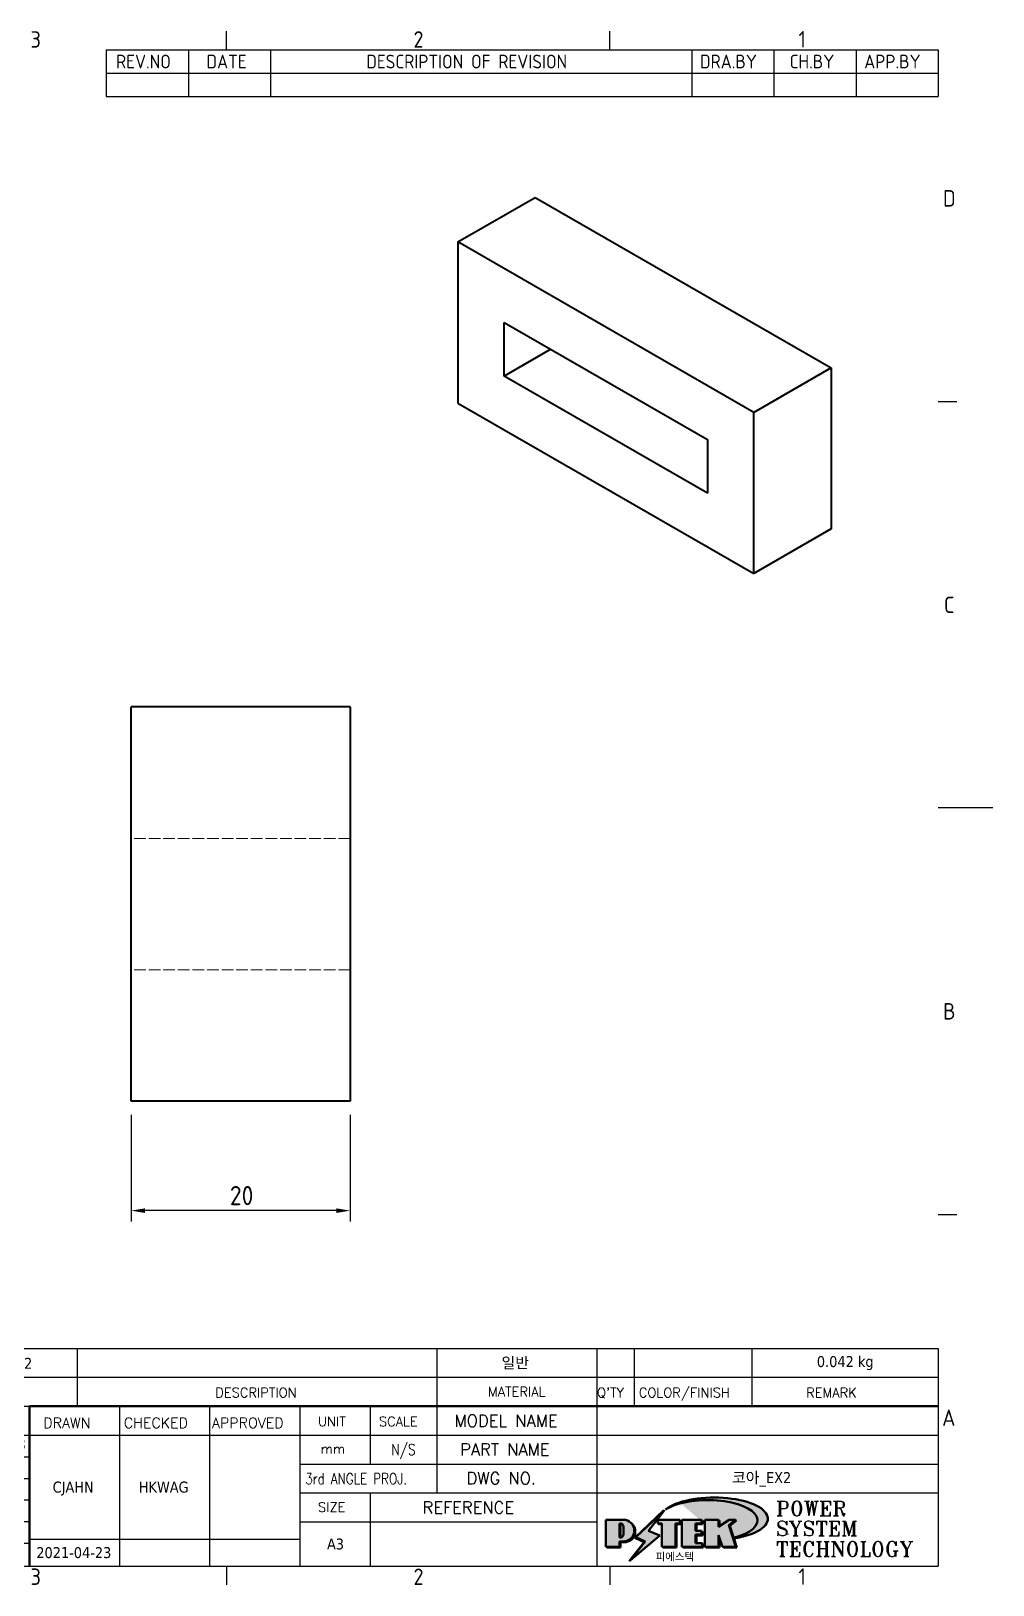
# Model space of a CAD drawing. Header units: millimetres. Extents: x 0 to 210, y 0 to 149.
# Drawn here: x 122.1 to 210, y 3.3 to 145.2 of the extents above; entities that cross this region are included whole.
import ezdxf
from ezdxf.enums import TextEntityAlignment as Align

# ---------------------------------------------------------------- set-up
doc = ezdxf.new("R2010")
doc.units = ezdxf.units.MM
doc.header["$LTSCALE"] = 0.5
doc.linetypes.add('DASHED', pattern=[0.2067, 0.1654, -0.0413])
doc.layers.get('0').update_dxf_attribs({"color": 3, "lineweight": 25})
for name, color, linetype, lineweight in [('가려진 것(ISO)', 2, 'DASHED', 18), ('가시적인 것(ISO)', 3, 'Continuous', 40), ('경계(ISO)', 7, 'Continuous', 25), ('기호(ISO)', 5, 'Continuous', 25), ('제목(ISO)', 5, 'Continuous', 50), ('치수(ISO)', 2, 'Continuous', 25), ('해치(ISO)', 7, 'Continuous', 18)]:
    doc.layers.add(name, color=color, linetype=linetype, lineweight=lineweight)
doc.styles.add('HAN_291', font='')
doc.styles.add('HAN_370', font='', dxfattribs={"width": 2})
doc.styles.add('ISO ProportionalPSTEK', font='isocp.shx')
doc.styles.add('RC_284', font='ROMANC.shx')
doc.styles.add('RC_287', font='ROMANC.shx')
doc.styles.add('RC_292', font='ROMANC.shx')
doc.styles.add('ROMANT_294', font='romant.shx')
doc.styles.add('문자 텍스트_PSTEK_POSCO', font='isocp.shx')
doc.styles.add('치수 텍스트_PSTEK_POSCO', font='isocp.shx')
doc.styles.add('텍스트 스타일198', font='tahoma.ttf')
doc.styles.add('텍스트 스타일333', font='ROMANC.shx', dxfattribs={"width": 0.800000011920929})
doc.styles.get('HAN_291').set_extended_font_data('GulimChe')
doc.styles.get('HAN_370').set_extended_font_data('GulimChe')
doc.dimstyles.new('치수_PSTEK_POSCO', dxfattribs={"dimscale": 0.5, "dimtxt": 3.5, "dimasz": 2.5, "dimexe": 2, "dimexo": 2.5, "dimgap": 1, "dimtad": 1, "dimrnd": 1e-08, "dimdsep": 46, "dimtxsty": '치수 텍스트_PSTEK_POSCO', "dimcen": 0.09, "dimdle": 10, "dimclrd": 7, "dimclre": 7, "dimclrt": 2, "dimadec": 1, "dimazin": 2, "dimtfac": 1, "dimtmove": 0, "dimatfit": 3, "dimfxl": 0, "dimtolj": 1, "dimlwd": -1, "dimlwe": -1, "dimarcsym": 0})

# ---------------------------------------------------------------- blocks, each defined once
blk = doc.blocks.new('경계 Default Border')
at = {"layer": '경계(ISO)'}
for p, q in [((280, 287.0000076293945), (280, 290.4000091552734)), ((350, 287.0000076293945), (350, 290.4000091552734)), ((410, 222.7499961853027), (413.4000015258789, 222.7499961853027)), ((410, 74.25000190734863), (413.4000015258789, 74.25000190734863)), ((280, 10), (280, 6.599999666213989)), ((350, 10), (350, 6.599999666213989))]:
    blk.add_line(p, q, dxfattribs=at)
at = {"layer": '경계(ISO)', "flags": 128}
blk.add_lwpolyline([(420, 148.5000038146973), (410, 148.5000038146973)], dxfattribs=at)
at = {"layer": '경계(ISO)', "color": 2, "char_height": 3.00000011920929, "attachment_point": 7, "style": '문자 텍스트_PSTEK_POSCO'}
for s, insert in [('3', (244.1685395229535, 287.3713945155963)), ('2', (314.127739416884, 287.3713945155963)), ('1', (384.4860661041481, 287.4)), ('D', (410.878270202895, 258.3463944559917)), ('C', (411.0445395201643, 184.0963944559917)), ('B', (410.878270202895, 109.8463944559917)), ('A', (410.7144008173592, 35.61784856929444)), ('3', (244.1685395229535, 6.57139439638704)), ('2', (314.127739416884, 6.57139439638704)), ('1', (384.4860661041481, 6.59999988079071))]:
    blk.add_mtext(s, dxfattribs=dict(at, insert=insert))
blk = doc.blocks.new('제목 블록 PSTEK')
h = blk.add_hatch(color=1)
edge = h.paths.add_edge_path(flags=0)
edge.add_line((314.2242174273352, 19.60711530335299), (314.2242174273352, 17.00126995915134))
edge.add_line((314.2242174273352, 17.00126995915134), (314.3485873187598, 17.00126995915134))
edge.add_arc((314.3485873187598, 17.6527312952023), 0.6514613360509371, 270, 360)
edge.add_line((315.0000486548106, 17.6527312952023), (315.0000486548106, 18.95565396730211))
edge.add_arc((314.3485873187598, 18.95565396730212), 0.6514613360508712, 0, 90)
edge.add_line((314.3485873187598, 19.60711530335299), (314.2242174273352, 19.60711530335299))
edge = h.paths.add_edge_path()
edge.add_arc((314.9847713324306, 18.28938669179658), 1.969189947606664, 269.9999999999959, 450)
edge.add_line((314.9847713324306, 20.25857663940318), (311.7664314776902, 20.25857663940324))
edge.add_line((311.7664314776902, 20.25857663940324), (311.7664314776902, 15.3430047401139))
edge.add_line((311.7664314776902, 15.3430047401139), (314.2242174273352, 15.3430047401139))
edge.add_line((314.2242174273352, 15.3430047401139), (314.2242174273352, 16.32019674418991))
edge.add_line((314.2242174273352, 16.32019674418991), (314.9847713324307, 16.32019674418991))
for color, points in [(252, [(317.2195697678507, 17.0593801673321), (322.0326348870767, 21.62682475217465), (322.2781991042243, 21.94392121864296), (317.0471853425802, 16.97985676345368), (318.7512090904202, 16.1899260703855), (316.0018030350395, 12.71868385740789), (316.3356552234328, 13.00206718743325), (318.9235935156908, 16.2694494742633)]), (5, [(321.6183518841322, 17.4193704504104), (319.5281351041078, 18.24969419629727), (322.4505835294948, 22.02344462252142), (317.2195697678507, 17.0593801673321), (318.9235935156908, 16.2694494742633), (316.1741874603099, 12.79820726128571)]), (1, [(324.4839107253602, 19.60711530335299), (325.2419748254881, 19.60711530335299), (325.2419748254881, 20.25857663940324), (321.2266040451076, 20.25857663940324), (321.2266040451076, 19.60711530335299), (321.9846681452406, 19.60711530335299), (321.9846681452406, 15.3430047401139), (324.4839107253602, 15.3430047401139)]), (252, [(324.6615819988275, 19.45905590879572), (325.4196460989604, 19.45905590879572), (325.4196460989604, 20.11051724484596), (325.2419748254881, 20.11051724484596), (325.2419748254881, 19.60711530335299), (324.4839107253602, 19.60711530335299), (324.4839107253602, 15.3430047401139), (322.1623394187076, 15.3430047401139), (322.1623394187076, 15.19494534555726), (324.6615819988275, 15.19494534555726)]), (1, [(329.2277337269622, 20.25857663940324), (325.65654113025, 20.25857663940324), (325.65654113025, 15.3430047401139), (329.3580259941756, 15.3430047401139), (329.3580259941756, 15.9944660761648), (328.1137701654877, 15.9944660761648), (328.1137701654877, 17.56360607323003), (329.2277337269622, 17.56360607323003), (329.2277337269622, 18.25543873810179), (328.1137701654877, 18.25543873810179), (328.1137701654877, 19.60711530335299), (329.2277337269622, 19.60711530335299)]), (252, [(328.2914414389548, 19.45905590879572), (329.4054050004294, 19.45905590879572), (329.4054050004294, 20.11051724484596), (329.2277337269622, 20.11051724484596), (329.2277337269622, 19.60711530335299), (328.1137701654877, 19.60711530335299), (328.1137701654877, 18.25543873810179), (328.2914414389548, 18.25543873810179)]), (1, [(332.3312149849806, 20.25857663940324), (329.8592894925411, 20.25857663940324), (329.8592894925411, 15.3430047401139), (332.3312149849806, 15.3430047401139), (332.3312149849806, 17.4318630164523), (333.0701931098801, 15.3430047401139), (335.4855464857051, 15.3430047401139), (334.2514536401189, 19.30614745124769), (335.4379594596742, 20.25857663940324), (334.3071782107978, 20.25857663940324), (332.3312149849806, 18.99741471888304)]), (252, [(332.5088862584528, 20.1105172448466), (332.3312149849806, 20.1105172448466), (332.3312149849806, 18.99741471888368), (332.5088862584528, 19.11081371413894)]), (252, [(335.6156307331414, 20.11051724484596), (335.2535118015555, 20.11051724484596), (334.2514536401189, 19.30614745124769), (335.4855464857051, 15.3430047401139), (333.1954852176545, 15.3430047401139), (333.2478643833523, 15.19494534555726), (335.6632177591723, 15.19494534555726), (334.4291249135862, 19.15808805669106)]), (252, [(321.9846681452406, 19.60711530335299), (321.4042753185749, 19.60711530335299), (321.4042753185749, 19.45905590879572), (321.9846681452406, 19.45905590879572)]), (252, [(328.2914414389548, 17.41554667867274), (329.4054050004294, 17.41554667867274), (329.4054050004294, 18.10737934354514), (329.2277337269622, 18.10737934354514), (329.2277337269622, 17.56360607323003), (328.1137701654877, 17.56360607323003), (328.1137701654877, 15.9944660761648), (328.2914414389548, 15.9944660761648)]), (252, [(332.5088862584528, 16.92964231796647), (332.3312149849806, 17.43186301645164), (332.3312149849806, 15.3430047401139), (330.0369607660135, 15.3430047401139), (330.0369607660135, 15.19494534555726), (332.5088862584528, 15.19494534555726)]), (252, [(329.5356972676428, 15.8464066816075), (329.3580259941756, 15.8464066816075), (329.3580259941756, 15.3430047401139), (325.8342124037171, 15.3430047401139), (325.8342124037171, 15.19494534555726), (329.5356972676428, 15.19494534555726)])]:
    blk.add_hatch(color=color).paths.add_polyline_path(points)
h = blk.add_hatch(color=252)
edge = h.paths.add_edge_path()
edge.add_arc((314.9847713324309, 18.28938669179657), 1.969189947606666, 270, 406.8278729790604)
edge.add_arc((315.1624426058984, 18.1413272972396), 1.969189947606962, -90, 53.560984836317004, ccw=False)
edge.add_line((315.1624426058984, 16.17213734963263), (314.4018887008024, 16.17213734963263))
edge.add_line((314.4018887008024, 16.17213734963263), (314.4018887008024, 15.19494534555726))
edge.add_line((314.4018887008024, 15.19494534555726), (311.9441027511573, 15.19494534555726))
edge.add_line((311.9441027511573, 15.19494534555726), (311.9441027511573, 15.3430047401139))
edge.add_line((311.9441027511573, 15.3430047401139), (314.2242174273352, 15.3430047401139))
edge.add_line((314.2242174273352, 15.3430047401139), (314.2242174273352, 16.32019674418991))
edge.add_line((314.2242174273352, 16.32019674418991), (314.9847713324309, 16.32019674418991))
h = blk.add_hatch(color=252)
edge = h.paths.add_edge_path()
edge.add_line((314.4018887008024, 19.45905590879572), (314.5262585922315, 19.45905590879572))
edge.add_arc((314.5262585922314, 18.80759457274939), 0.6514613360463194, 60.4189348879147, 90.00000000000318, ccw=False)
edge.add_arc((314.3485873187602, 18.95565396730057), 0.6514613360524251, 39.96992292766206, 90.00000000009999)
edge.add_line((314.3485873187591, 19.60711530335307), (314.2242174273352, 19.60711530335298))
edge.add_line((314.2242174273352, 19.60711530335299), (314.2242174273352, 17.00126995915134))
edge.add_line((314.2242174273352, 17.00126995915134), (314.3485873187591, 17.00126995915134))
edge.add_arc((314.3485873187568, 17.652731295233), 0.6514613360816299, 270.0000000002, 274.6930825552478)
edge.add_line((314.4018887008024, 17.0034541317032), (314.4018887008024, 19.45905590879572))
at = {"layer": '해치(ISO)'}
h = blk.add_hatch(color=140, dxfattribs=at)
edge = h.paths.add_edge_path()
edge.add_ellipse((330.3660919371412, 20.15576403068321), major_axis=(9.100907360794343, 0), ratio=0.4069904968023172, start_angle=301.3098473703837, end_angle=507.7436900681698)
edge.add_ellipse((331.5340919371412, 20.4634168429492), major_axis=(-9.82350664112931, 0), ratio=0.3942600559756514, start_angle=111.51207141178469, end_angle=334.47025347086895, ccw=False)
edge.add_line((335.1363447531188, 16.8601935978785), (335.0955236905705, 16.99119398620872))
at = {"color": 180}
for p, q in [((182.475792979055, 11.79100474011392), (182.4757929790549, 51.56524660363496)), ((182.4757929790549, 51.56524660363496), (372.4757929537551, 51.56524660363496)), ((189.2651435055721, 51.56524660363496), (189.2651435055722, 41.00524660363494)), ((215.2152739891528, 41.00524660363494), (215.2152739891528, 51.56524660363496)), ((280.8758854511282, 51.56524660363496), (280.8758854511282, 41.00524660363494)), ((310.0881549537552, 51.56524660363496), (310.0881549537553, 41.00524660363494)), ((316.9044520275131, 51.56524660363496), (316.9044520275127, 41.00524660363494)), ((338.4566026226726, 51.56524660363496), (338.4566026226727, 41.00524660363494)), ((372.4757929537551, 51.56524660363496), (372.4757929537551, 11.79100474011389)), ((182.475792979055, 46.2852466036349), (372.4757929537551, 46.28524660363492)), ((182.475792979055, 41.00524660363493), (206.451475290024, 41.00524660363493)), ((222.9401812389276, 11.79100474011392), (222.9401812389276, 41.00524660363494)), ((239.4288871878316, 11.79100474011392), (239.4288871878316, 41.00524660363494)), ((255.9175931367356, 11.79100474011392), (255.9175931367356, 41.00524660363494)), ((268.6918866058747, 41.00524660363494), (268.6918866058747, 30.44524660363498)), ((280.8758854511282, 41.00524660363494), (280.8758854511282, 25.16524660363502)), ((310.088154953755, 41.00524660363494), (310.088154953755, 11.79100474011392)), ((182.475792979055, 35.72524660363497), (206.451475290024, 35.72524660363497)), ((198.8621818849491, 12.02524660363491), (198.8621818849491, 35.72524660363497)), ((206.451475290024, 35.72524660363497), (372.4757929537551, 35.72524660363497)), ((182.475792979055, 31.77524660363492), (206.451475290024, 31.77524660363492)), ((255.917593136736, 30.44524660363498), (372.4757929537552, 30.44524660363501)), ((182.475792979055, 27.82524660363487), (206.451475290024, 27.82524660363487)), ((182.475792979055, 23.87524660363505), (206.451475290024, 23.87524660363505)), ((255.9175931367359, 25.16524660363502), (372.4757929537552, 25.165246603635)), ((268.6918866058744, 25.16524660363502), (268.6918866058744, 11.79100474011392)), ((182.475792979055, 19.92524660363478), (206.451475290024, 19.92524660363478)), ((255.9175931367359, 19.88524660363481), (310.0881549537553, 19.88524660363481)), ((182.475792979055, 15.97524660363496), (206.451475290024, 15.97524660363496)), ((206.451475290024, 16.74100474011396), (255.9175931367359, 16.74100474011396)), ((182.475792979055, 11.79100474011392), (372.4757929537551, 11.79100474011389))]:
    blk.add_line(p, q, dxfattribs=at)
at = {"color": 7, "lineweight": 50}
for p, q in [((206.4514752900237, 11.79100474011392), (206.4514752900237, 41.00524660363494)), ((206.451475290024, 41.00524660363494), (372.4757929537551, 41.00524660363496))]:
    blk.add_line(p, q, dxfattribs=at)
at = {"color": 7}
for p, q in [((311.7664314776902, 20.25900474011391), (311.7664314776902, 15.34300474011391)), ((314.9847713324309, 20.25857663940324), (311.7664314776902, 20.25857663940324)), ((314.9847713324309, 20.25857663940324), (311.7664314776902, 20.25857663940324)), ((311.7664314776902, 20.25857663940324), (311.7664314776902, 15.3430047401139)), ((322.2781991042243, 21.94392121864296), (317.0471853425802, 16.97985676345368)), ((322.4505835294948, 22.02344462252142), (317.2195697678507, 17.0593801673321)), ((317.2195697678507, 17.0593801673321), (322.0326348870767, 21.62682475217465)), ((319.5281351041078, 18.24969419629727), (322.4505835294948, 22.02344462252142)), ((325.2419748254881, 20.25857663940324), (321.2266040451076, 20.25857663940324)), ((321.2266040451076, 20.25857663940324), (321.2266040451076, 19.60711530335299)), ((325.2419748254881, 20.25857663940324), (321.2266040451076, 20.25857663940324)), ((321.2266040451076, 20.25857663940324), (321.2266040451076, 19.60711530335299)), ((322.0326348870767, 21.62682475217465), (322.2781991042243, 21.94392121864296)), ((325.2419748254881, 19.60711530335299), (325.2419748254881, 20.25857663940324)), ((325.2419748254881, 19.60711530335299), (325.2419748254881, 20.25857663940324)), ((325.4196460989604, 20.11051724484596), (325.2419748254881, 20.11051724484596)), ((325.2419748254881, 20.11051724484596), (325.2419748254881, 19.60711530335299)), ((325.4196460989604, 19.45905590879572), (325.4196460989604, 20.11051724484596)), ((329.2277337269622, 20.25857663940324), (325.65654113025, 20.25857663940324)), ((325.65654113025, 20.25857663940324), (325.65654113025, 15.3430047401139)), ((325.65654113025, 20.25857663940324), (325.65654113025, 15.3430047401139)), ((329.2277337269622, 20.25857663940324), (325.65654113025, 20.25857663940324)), ((329.2277337269622, 19.60711530335299), (329.2277337269622, 20.25857663940324)), ((329.2277337269622, 19.60711530335299), (329.2277337269622, 20.25857663940324)), ((329.4054050004294, 20.11051724484596), (329.2277337269622, 20.11051724484596)), ((329.2277337269622, 20.11051724484596), (329.2277337269622, 19.60711530335299)), ((329.4054050004294, 19.45905590879572), (329.4054050004294, 20.11051724484596)), ((332.3312149849806, 20.25857663940324), (329.8592894925411, 20.25857663940324)), ((329.8592894925411, 20.25857663940324), (329.8592894925411, 15.3430047401139)), ((329.8592894925411, 20.25857663940324), (329.8592894925411, 15.3430047401139)), ((332.3312149849806, 20.25857663940324), (329.8592894925411, 20.25857663940324)), ((334.3071782107978, 20.25857663940324), (332.3312149849806, 18.99741471888304)), ((332.3312149849806, 18.99741471888304), (332.3312149849806, 20.25857663940324)), ((334.3071782107978, 20.25857663940324), (332.3312149849806, 18.99741471888304)), ((332.3312149849806, 18.99741471888304), (332.3312149849806, 20.25857663940324)), ((332.5088862584528, 20.1105172448466), (332.3312149849806, 20.1105172448466)), ((332.3312149849806, 20.1105172448466), (332.3312149849806, 18.99741471888368)), ((332.5088862584528, 19.11081371413894), (332.5088862584528, 20.1105172448466)), ((334.2514536401189, 19.30614745124769), (335.4379594596742, 20.25857663940324)), ((334.2514536401189, 19.30614745124769), (335.4379594596742, 20.25857663940324)), ((335.2535118015555, 20.11051724484596), (334.2514536401189, 19.30614745124769)), ((335.4379594596742, 20.25857663940324), (334.3071782107978, 20.25857663940324)), ((335.4379594596742, 20.25857663940324), (334.3071782107978, 20.25857663940324)), ((334.4291249135862, 19.15808805669104), (335.6156307331414, 20.11051724484596)), ((335.6156307331414, 20.11051724484596), (335.2535118015555, 20.11051724484596)), ((314.2242174273352, 17.00126995915134), (314.2242174273352, 19.60711530335299)), ((314.2242174273352, 19.60711530335299), (314.3485873187591, 19.60711530335299)), ((314.3485873187591, 19.60711530335299), (314.2242174273352, 19.60711530335299)), ((314.2242174273352, 19.60711530335299), (314.2242174273352, 17.00126995915134)), ((314.2242174273352, 17.00126995915134), (314.2242174273352, 19.60711530335299)), ((314.2242174273352, 19.60711530335299), (314.3485873187591, 19.60711530335299)), ((314.4018887008024, 19.45905590879572), (314.5262585922314, 19.45905590879572)), ((314.4018887008024, 17.0034541317032), (314.4018887008024, 19.45905590879572)), ((315.0000486548106, 18.95565396730275), (315.0000486548106, 17.65273129520161)), ((315.0000486548106, 18.95565396730275), (315.0000486548106, 17.65273129520161)), ((316.1741874603099, 12.79820726128571), (321.6183518841322, 17.4193704504104)), ((318.9235935156908, 16.2694494742633), (317.2195697678507, 17.0593801673321)), ((317.2195697678507, 17.0593801673321), (318.9235935156908, 16.2694494742633)), ((321.6183518841322, 17.4193704504104), (319.5281351041078, 18.24969419629727)), ((321.2266040451076, 19.60711530335299), (321.9846681452406, 19.60711530335299)), ((321.2266040451076, 19.60711530335299), (321.9846681452406, 19.60711530335299)), ((321.4042753185749, 19.60711530335299), (321.4042753185749, 19.45905590879572)), ((321.9846681452406, 19.60711530335299), (321.4042753185749, 19.60711530335299)), ((321.4042753185749, 19.45905590879572), (321.9846681452406, 19.45905590879572)), ((321.9846681452406, 19.60711530335299), (321.9846681452406, 15.3430047401139)), ((321.9846681452406, 19.45905590879572), (321.9846681452406, 19.60711530335299)), ((321.9846681452406, 19.60711530335299), (321.9846681452406, 15.3430047401139)), ((324.4839107253602, 19.60711530335299), (325.2419748254881, 19.60711530335299)), ((324.4839107253602, 15.3430047401139), (324.4839107253602, 19.60711530335299)), ((325.2419748254881, 19.60711530335299), (324.4839107253602, 19.60711530335299)), ((324.4839107253602, 19.60711530335299), (324.4839107253602, 15.3430047401139)), ((324.4839107253602, 19.60711530335299), (325.2419748254881, 19.60711530335299)), ((324.4839107253602, 15.3430047401139), (324.4839107253602, 19.60711530335299)), ((324.6615819988275, 19.45905590879572), (325.4196460989604, 19.45905590879572)), ((324.6615819988275, 15.19494534555726), (324.6615819988275, 19.45905590879572)), ((328.1137701654877, 18.25543873810179), (328.1137701654877, 19.60711530335299)), ((328.1137701654877, 19.60711530335299), (329.2277337269622, 19.60711530335299)), ((329.2277337269622, 19.60711530335299), (328.1137701654877, 19.60711530335299)), ((328.1137701654877, 19.60711530335299), (328.1137701654877, 18.25543873810179)), ((328.1137701654877, 18.25543873810179), (328.1137701654877, 19.60711530335299)), ((328.1137701654877, 19.60711530335299), (329.2277337269622, 19.60711530335299)), ((329.2277337269622, 18.25543873810179), (328.1137701654877, 18.25543873810179)), ((328.1137701654877, 18.25543873810179), (328.2914414389548, 18.25543873810179)), ((329.2277337269622, 18.25543873810179), (328.1137701654877, 18.25543873810179)), ((328.1137701654877, 17.56360607323003), (329.2277337269622, 17.56360607323003)), ((328.1137701654877, 15.9944660761648), (328.1137701654877, 17.56360607323003)), ((329.2277337269622, 17.56360607323003), (328.1137701654877, 17.56360607323003)), ((328.1137701654877, 17.56360607323003), (328.1137701654877, 15.9944660761648)), ((328.1137701654877, 17.56360607323003), (329.2277337269622, 17.56360607323003)), ((328.1137701654877, 15.9944660761648), (328.1137701654877, 17.56360607323003)), ((328.2914414389548, 18.25543873810179), (328.2914414389548, 19.45905590879572)), ((328.2914414389548, 19.45905590879572), (329.4054050004294, 19.45905590879572)), ((328.2914414389548, 15.9944660761648), (328.2914414389548, 17.41554667867274)), ((328.2914414389548, 17.41554667867274), (329.4054050004294, 17.41554667867274)), ((329.2277337269622, 17.56360607323003), (329.2277337269622, 18.25543873810179)), ((329.2277337269622, 17.56360607323003), (329.2277337269622, 18.25543873810179)), ((329.4054050004294, 18.10737934354514), (329.2277337269622, 18.10737934354514)), ((329.2277337269622, 18.10737934354514), (329.2277337269622, 17.56360607323003)), ((329.4054050004294, 17.41554667867274), (329.4054050004294, 18.10737934354514)), ((332.3312149849806, 18.99741471888368), (332.5088862584528, 19.11081371413894)), ((332.3312149849806, 17.4318630164523), (333.0701931098801, 15.3430047401139)), ((332.3312149849806, 15.3430047401139), (332.3312149849806, 17.4318630164523)), ((332.5088862584528, 16.92964231796647), (332.3312149849806, 17.43186301645164)), ((332.3312149849806, 17.43186301645164), (332.3312149849806, 15.3430047401139)), ((332.3312149849806, 17.4318630164523), (333.0701931098801, 15.3430047401139)), ((332.3312149849806, 15.3430047401139), (332.3312149849806, 17.4318630164523)), ((335.4855464857051, 15.3430047401139), (334.2514536401189, 19.30614745124769)), ((334.2514536401189, 19.30614745124769), (335.4855464857051, 15.3430047401139)), ((335.4855464857051, 15.3430047401139), (334.2514536401189, 19.30614745124769)), ((335.6632177591723, 15.19494534555726), (334.4291249135862, 19.15808805669104)), ((345.0447381189468, 17.50375595811051), (344.9867755289346, 17.689895936919)), ((311.7664314776902, 15.3430047401139), (314.2242174273352, 15.3430047401139)), ((311.7664314776902, 15.3430047401139), (314.2242174273352, 15.3430047401139)), ((314.2242174273352, 15.3430047401139), (311.9441027511573, 15.3430047401139)), ((311.9441027511573, 15.3430047401139), (311.9441027511573, 15.19494534555726)), ((311.9441027511573, 15.19494534555726), (314.4018887008024, 15.19494534555726)), ((314.3485873187591, 17.00126995915134), (314.2242174273352, 17.00126995915134)), ((314.2242174273352, 17.00126995915134), (314.3485873187591, 17.00126995915134)), ((314.3485873187591, 17.00126995915134), (314.2242174273352, 17.00126995915134)), ((314.2242174273352, 16.32019674418991), (314.9847713324309, 16.32019674418991)), ((314.2242174273352, 15.3430047401139), (314.2242174273352, 16.32019674418991)), ((314.9847713324309, 16.32019674418991), (314.2242174273352, 16.32019674418991)), ((314.2242174273352, 16.32019674418991), (314.2242174273352, 15.3430047401139)), ((314.2242174273352, 16.32019674418991), (314.9847713324309, 16.32019674418991)), ((314.2242174273352, 15.3430047401139), (314.2242174273352, 16.32019674418991)), ((314.4018887008024, 16.17213734963263), (315.162442605898, 16.17213734963263)), ((314.4018887008024, 15.19494534555726), (314.4018887008024, 16.17213734963263)), ((318.7512090904202, 16.1899260703855), (316.0018030350395, 12.71868385740789)), ((318.9235935156908, 16.2694494742633), (316.1741874603099, 12.79820726128571)), ((316.3356552234328, 13.00206718743325), (318.9235935156908, 16.2694494742633)), ((317.0471853425802, 16.97985676345368), (318.7512090904202, 16.1899260703855)), ((321.9846681452406, 15.3430047401139), (324.4839107253602, 15.3430047401139)), ((321.9846681452406, 15.3430047401139), (324.4839107253602, 15.3430047401139)), ((324.4839107253602, 15.3430047401139), (322.1623394187076, 15.3430047401139)), ((322.1623394187076, 15.3430047401139), (322.1623394187076, 15.19494534555726)), ((322.1623394187076, 15.19494534555726), (324.6615819988275, 15.19494534555726)), ((325.65654113025, 15.3430047401139), (329.3580259941756, 15.3430047401139)), ((325.65654113025, 15.3430047401139), (329.3580259941756, 15.3430047401139)), ((329.3580259941756, 15.3430047401139), (325.8342124037171, 15.3430047401139)), ((325.8342124037171, 15.3430047401139), (325.8342124037171, 15.19494534555726)), ((325.8342124037171, 15.19494534555726), (329.5356972676428, 15.19494534555726)), ((329.3580259941756, 15.9944660761648), (328.1137701654877, 15.9944660761648)), ((328.1137701654877, 15.9944660761648), (328.2914414389548, 15.9944660761648)), ((329.3580259941756, 15.9944660761648), (328.1137701654877, 15.9944660761648)), ((329.3580259941756, 15.3430047401139), (329.3580259941756, 15.9944660761648)), ((329.3580259941756, 15.3430047401139), (329.3580259941756, 15.9944660761648)), ((329.5356972676428, 15.8464066816075), (329.3580259941756, 15.8464066816075)), ((329.3580259941756, 15.8464066816075), (329.3580259941756, 15.3430047401139)), ((329.5356972676428, 15.19494534555726), (329.5356972676428, 15.8464066816075)), ((329.8592894925411, 15.3430047401139), (332.3312149849806, 15.3430047401139)), ((329.8592894925411, 15.3430047401139), (332.3312149849806, 15.3430047401139)), ((332.3312149849806, 15.3430047401139), (330.0369607660135, 15.3430047401139)), ((330.0369607660135, 15.3430047401139), (330.0369607660135, 15.19494534555726)), ((330.0369607660135, 15.19494534555726), (332.5088862584528, 15.19494534555726)), ((332.5088862584528, 15.19494534555726), (332.5088862584528, 16.92964231796647)), ((333.0701931098801, 15.3430047401139), (335.4855464857051, 15.3430047401139)), ((333.0701931098801, 15.3430047401139), (335.4855464857051, 15.3430047401139)), ((335.4855464857051, 15.3430047401139), (333.1954852176545, 15.3430047401139)), ((333.1954852176545, 15.3430047401139), (333.2478643833523, 15.19494534555726)), ((333.2478643833523, 15.19494534555726), (335.6632177591723, 15.19494534555726)), ((316.0018030350395, 12.71868385740789), (316.3356552234328, 13.00206718743325))]:
    blk.add_line(p, q, dxfattribs=at)
at = {"color": 1}
for p, q in [((314.9847713324309, 20.25857663940324), (311.7664314776902, 20.25857663940324)), ((311.7664314776902, 20.25857663940324), (311.7664314776902, 15.3430047401139)), ((325.2419748254881, 20.25857663940324), (321.2266040451076, 20.25857663940324)), ((321.2266040451076, 20.25857663940324), (321.2266040451076, 19.60711530335299)), ((325.2419748254881, 19.60711530335299), (325.2419748254881, 20.25857663940324)), ((329.2277337269622, 20.25857663940324), (325.65654113025, 20.25857663940324)), ((325.65654113025, 20.25857663940324), (325.65654113025, 15.3430047401139)), ((329.2277337269622, 19.60711530335299), (329.2277337269622, 20.25857663940324)), ((332.3312149849806, 20.25857663940324), (329.8592894925411, 20.25857663940324)), ((329.8592894925411, 20.25857663940324), (329.8592894925411, 15.3430047401139)), ((334.3071782107978, 20.25857663940324), (332.3312149849806, 18.99741471888304)), ((332.3312149849806, 18.99741471888304), (332.3312149849806, 20.25857663940324)), ((334.2514536401189, 19.30614745124769), (335.4379594596742, 20.25857663940324)), ((335.4379594596742, 20.25857663940324), (334.3071782107978, 20.25857663940324)), ((314.2242174273352, 17.00126995915134), (314.2242174273352, 19.60711530335299)), ((314.2242174273352, 19.60711530335299), (314.3485873187591, 19.60711530335299)), ((315.0000486548106, 18.95565396730275), (315.0000486548106, 17.65273129520161)), ((321.2266040451076, 19.60711530335299), (321.9846681452406, 19.60711530335299)), ((321.9846681452406, 19.60711530335299), (321.9846681452406, 15.3430047401139)), ((324.4839107253602, 19.60711530335299), (325.2419748254881, 19.60711530335299)), ((324.4839107253602, 15.3430047401139), (324.4839107253602, 19.60711530335299)), ((328.1137701654877, 18.25543873810179), (328.1137701654877, 19.60711530335299)), ((328.1137701654877, 19.60711530335299), (329.2277337269622, 19.60711530335299)), ((329.2277337269622, 18.25543873810179), (328.1137701654877, 18.25543873810179)), ((328.1137701654877, 17.56360607323003), (329.2277337269622, 17.56360607323003)), ((328.1137701654877, 15.9944660761648), (328.1137701654877, 17.56360607323003)), ((329.2277337269622, 17.56360607323003), (329.2277337269622, 18.25543873810179)), ((332.3312149849806, 17.4318630164523), (333.0701931098801, 15.3430047401139)), ((332.3312149849806, 15.3430047401139), (332.3312149849806, 17.4318630164523)), ((335.4855464857051, 15.3430047401139), (334.2514536401189, 19.30614745124769)), ((311.7664314776902, 15.3430047401139), (314.2242174273352, 15.3430047401139)), ((314.3485873187591, 17.00126995915134), (314.2242174273352, 17.00126995915134)), ((314.2242174273352, 16.32019674418991), (314.9847713324309, 16.32019674418991)), ((314.2242174273352, 15.3430047401139), (314.2242174273352, 16.32019674418991)), ((321.9846681452406, 15.3430047401139), (324.4839107253602, 15.3430047401139)), ((325.65654113025, 15.3430047401139), (329.3580259941756, 15.3430047401139)), ((329.3580259941756, 15.9944660761648), (328.1137701654877, 15.9944660761648)), ((329.3580259941756, 15.3430047401139), (329.3580259941756, 15.9944660761648)), ((329.8592894925411, 15.3430047401139), (332.3312149849806, 15.3430047401139)), ((333.0701931098801, 15.3430047401139), (335.4855464857051, 15.3430047401139))]:
    blk.add_line(p, q, dxfattribs=at)
at = {"color": 5}
for p, q in [((322.4505835294948, 22.02344462252142), (317.2195697678507, 17.0593801673321)), ((319.5281351041078, 18.24969419629727), (322.4505835294948, 22.02344462252142)), ((316.1741874603099, 12.79820726128571), (321.6183518841322, 17.4193704504104)), ((317.2195697678507, 17.0593801673321), (318.9235935156908, 16.2694494742633)), ((321.6183518841322, 17.4193704504104), (319.5281351041078, 18.24969419629727)), ((318.9235935156908, 16.2694494742633), (316.1741874603099, 12.79820726128571))]:
    blk.add_line(p, q, dxfattribs=at)
at = {"color": 7}
for centre, radius, start, end in [((314.9847713324309, 18.28938669179658), 1.969189947606665, 270, 90), ((314.9847713324309, 18.28938669179658), 1.969189947606665, 270, 90), ((314.3485873187598, 18.95565396730211), 0.6514613360508712, 0, 90), ((314.3485873187602, 18.95565396730057), 0.6514613360524251, 39.96992292766117, 90), ((314.3485873187598, 18.95565396730212), 0.6514613360508712, 0, 90), ((314.3485873187597, 17.65273129520228), 0.6514613360509381, 270, 0), ((314.3485873187598, 17.6527312952023), 0.6514613360509381, 270, 0), ((314.5262585922314, 18.80759457274939), 0.6514613360463193, 60.41893488791137, 90), ((314.9847713324307, 18.2893866917965), 1.969189947606594, 270, 46.82787297909833), ((315.1624426058984, 18.1413272972396), 1.969189947606961, 270, 53.56098483636067), ((314.3485873187568, 17.652731295233), 0.6514613360816299, 270, 274.6930825552478)]:
    blk.add_arc(centre, radius, start, end, dxfattribs=at)
at = {"color": 1}
for centre, radius, start, end in [((314.9847713324309, 18.28938669179657), 1.969189947606665, 270, 90), ((314.3485873187598, 18.95565396730211), 0.6514613360508712, 0, 90), ((314.3485873187598, 17.6527312952023), 0.6514613360509381, 270, 0)]:
    blk.add_arc(centre, radius, start, end, dxfattribs=at)
at = {"layer": '제목(ISO)', "lineweight": 18}
blk.add_line((182.475792979055, 35.72500474011393), (182.475792979055, 11.79100474011392), dxfattribs=at)
at = {"layer": '제목(ISO)'}
for p, q in [((314.9847713324306, 20.25857663940324), (311.7664314776902, 20.25857663940324)), ((311.7664314776902, 20.25857663940324), (311.7664314776902, 15.3430047401139)), ((322.2781991042243, 21.94392121864296), (317.0471853425802, 16.97985676345368)), ((322.4505835294948, 22.02344462252142), (317.2195697678507, 17.0593801673321)), ((317.2195697678507, 17.0593801673321), (322.0326348870767, 21.62682475217465)), ((319.5281351041078, 18.24969419629727), (322.4505835294948, 22.02344462252142)), ((325.2419748254881, 20.25857663940324), (321.2266040451076, 20.25857663940324)), ((321.2266040451076, 20.25857663940324), (321.2266040451076, 19.60711530335299)), ((322.0326348870767, 21.62682475217465), (322.2781991042243, 21.94392121864296)), ((325.2419748254881, 19.60711530335299), (325.2419748254881, 20.25857663940324)), ((325.4196460989604, 20.11051724484596), (325.2419748254881, 20.11051724484596)), ((325.2419748254881, 20.11051724484596), (325.2419748254881, 19.60711530335299)), ((325.4196460989604, 19.45905590879572), (325.4196460989604, 20.11051724484596)), ((329.2277337269622, 20.25857663940324), (325.65654113025, 20.25857663940324)), ((325.65654113025, 20.25857663940324), (325.65654113025, 15.3430047401139)), ((329.2277337269622, 19.60711530335299), (329.2277337269622, 20.25857663940324)), ((329.4054050004294, 20.11051724484596), (329.2277337269622, 20.11051724484596)), ((329.2277337269622, 20.11051724484596), (329.2277337269622, 19.60711530335299)), ((329.4054050004294, 19.45905590879572), (329.4054050004294, 20.11051724484596)), ((332.3312149849806, 20.25857663940324), (329.8592894925411, 20.25857663940324)), ((329.8592894925411, 20.25857663940324), (329.8592894925411, 15.3430047401139)), ((334.3071782107978, 20.25857663940324), (332.3312149849806, 18.99741471888304)), ((332.3312149849806, 18.99741471888304), (332.3312149849806, 20.25857663940324)), ((332.5088862584528, 20.1105172448466), (332.3312149849806, 20.1105172448466)), ((332.3312149849806, 20.1105172448466), (332.3312149849806, 18.99741471888368)), ((332.5088862584528, 19.11081371413894), (332.5088862584528, 20.1105172448466)), ((334.2514536401189, 19.30614745124769), (335.4379594596742, 20.25857663940324)), ((335.2535118015555, 20.11051724484596), (334.2514536401189, 19.30614745124769)), ((335.4379594596742, 20.25857663940324), (334.3071782107978, 20.25857663940324)), ((334.4291249135862, 19.15808805669106), (335.6156307331414, 20.11051724484596)), ((335.6156307331414, 20.11051724484596), (335.2535118015555, 20.11051724484596)), ((314.2242174273352, 17.00126995915134), (314.2242174273352, 19.60711530335299)), ((314.2242174273352, 19.60711530335299), (314.3485873187598, 19.60711530335299)), ((314.3485873187591, 19.60711530335299), (314.2242174273352, 19.60711530335299)), ((314.2242174273352, 19.60711530335299), (314.2242174273352, 17.00126995915134)), ((314.4018887008024, 19.45905590879572), (314.5262585922314, 19.45905590879572)), ((314.4018887008024, 17.0034541317032), (314.4018887008024, 19.45905590879572)), ((315.0000486548106, 18.95565396730211), (315.0000486548106, 17.6527312952023)), ((316.1741874603099, 12.79820726128571), (321.6183518841322, 17.4193704504104)), ((317.2195697678507, 17.0593801673321), (318.9235935156908, 16.2694494742633)), ((318.9235935156908, 16.2694494742633), (317.2195697678507, 17.0593801673321)), ((321.6183518841322, 17.4193704504104), (319.5281351041078, 18.24969419629727)), ((321.2266040451076, 19.60711530335299), (321.9846681452406, 19.60711530335299)), ((321.9846681452406, 19.60711530335299), (321.4042753185749, 19.60711530335299)), ((321.4042753185749, 19.60711530335299), (321.4042753185749, 19.45905590879572)), ((321.4042753185749, 19.45905590879572), (321.9846681452406, 19.45905590879572)), ((321.9846681452406, 19.60711530335299), (321.9846681452406, 15.3430047401139)), ((321.9846681452406, 19.45905590879572), (321.9846681452406, 19.60711530335299)), ((324.4839107253602, 19.60711530335299), (325.2419748254881, 19.60711530335299)), ((324.4839107253602, 15.3430047401139), (324.4839107253602, 19.60711530335299)), ((325.2419748254881, 19.60711530335299), (324.4839107253602, 19.60711530335299)), ((324.4839107253602, 19.60711530335299), (324.4839107253602, 15.3430047401139)), ((324.6615819988275, 19.45905590879572), (325.4196460989604, 19.45905590879572)), ((324.6615819988275, 15.19494534555726), (324.6615819988275, 19.45905590879572)), ((328.1137701654877, 18.25543873810179), (328.1137701654877, 19.60711530335299)), ((328.1137701654877, 19.60711530335299), (329.2277337269622, 19.60711530335299)), ((329.2277337269622, 19.60711530335299), (328.1137701654877, 19.60711530335299)), ((328.1137701654877, 19.60711530335299), (328.1137701654877, 18.25543873810179)), ((329.2277337269622, 18.25543873810179), (328.1137701654877, 18.25543873810179)), ((328.1137701654877, 18.25543873810179), (328.2914414389548, 18.25543873810179)), ((328.1137701654877, 15.9944660761648), (328.1137701654877, 17.56360607323003)), ((328.1137701654877, 17.56360607323003), (329.2277337269622, 17.56360607323003)), ((329.2277337269622, 17.56360607323003), (328.1137701654877, 17.56360607323003)), ((328.1137701654877, 17.56360607323003), (328.1137701654877, 15.9944660761648)), ((328.2914414389548, 19.45905590879572), (329.4054050004294, 19.45905590879572)), ((328.2914414389548, 18.25543873810179), (328.2914414389548, 19.45905590879572)), ((328.2914414389548, 17.41554667867274), (329.4054050004294, 17.41554667867274)), ((328.2914414389548, 15.9944660761648), (328.2914414389548, 17.41554667867274)), ((329.2277337269622, 17.56360607323003), (329.2277337269622, 18.25543873810179)), ((329.4054050004294, 18.10737934354514), (329.2277337269622, 18.10737934354514)), ((329.2277337269622, 18.10737934354514), (329.2277337269622, 17.56360607323003)), ((329.4054050004294, 17.41554667867274), (329.4054050004294, 18.10737934354514)), ((332.3312149849806, 18.99741471888368), (332.5088862584528, 19.11081371413894)), ((332.3312149849806, 15.3430047401139), (332.3312149849806, 17.4318630164523)), ((332.3312149849806, 17.4318630164523), (333.0701931098801, 15.3430047401139)), ((332.5088862584528, 16.92964231796647), (332.3312149849806, 17.43186301645164)), ((332.3312149849806, 17.43186301645164), (332.3312149849806, 15.3430047401139)), ((335.4855464857051, 15.3430047401139), (334.2514536401189, 19.30614745124769)), ((334.2514536401189, 19.30614745124769), (335.4855464857051, 15.3430047401139)), ((335.6632177591723, 15.19494534555726), (334.4291249135862, 19.15808805669106)), ((311.7664314776902, 15.3430047401139), (314.2242174273352, 15.3430047401139)), ((314.2242174273352, 15.3430047401139), (311.9441027511573, 15.3430047401139)), ((311.9441027511573, 15.3430047401139), (311.9441027511573, 15.19494534555726)), ((311.9441027511573, 15.19494534555726), (314.4018887008024, 15.19494534555726)), ((314.3485873187598, 17.00126995915134), (314.2242174273352, 17.00126995915134)), ((314.2242174273352, 17.00126995915134), (314.3485873187591, 17.00126995915134)), ((314.2242174273352, 15.3430047401139), (314.2242174273352, 16.32019674418991)), ((314.2242174273352, 16.32019674418991), (314.9847713324307, 16.32019674418991)), ((314.9847713324309, 16.32019674418991), (314.2242174273352, 16.32019674418991)), ((314.2242174273352, 16.32019674418991), (314.2242174273352, 15.3430047401139)), ((314.4018887008024, 15.19494534555726), (314.4018887008024, 16.17213734963263)), ((314.4018887008024, 16.17213734963263), (315.1624426058984, 16.17213734963263)), ((318.7512090904202, 16.1899260703855), (316.0018030350395, 12.71868385740789)), ((318.9235935156908, 16.2694494742633), (316.1741874603099, 12.79820726128571)), ((316.3356552234328, 13.00206718743325), (318.9235935156908, 16.2694494742633)), ((317.0471853425802, 16.97985676345368), (318.7512090904202, 16.1899260703855)), ((321.9846681452406, 15.3430047401139), (324.4839107253602, 15.3430047401139)), ((324.4839107253602, 15.3430047401139), (322.1623394187076, 15.3430047401139)), ((322.1623394187076, 15.3430047401139), (322.1623394187076, 15.19494534555726)), ((322.1623394187076, 15.19494534555726), (324.6615819988275, 15.19494534555726)), ((325.65654113025, 15.3430047401139), (329.3580259941756, 15.3430047401139)), ((329.3580259941756, 15.3430047401139), (325.8342124037171, 15.3430047401139)), ((325.8342124037171, 15.3430047401139), (325.8342124037171, 15.19494534555726)), ((325.8342124037171, 15.19494534555726), (329.5356972676428, 15.19494534555726)), ((329.3580259941756, 15.9944660761648), (328.1137701654877, 15.9944660761648)), ((328.1137701654877, 15.9944660761648), (328.2914414389548, 15.9944660761648)), ((329.3580259941756, 15.3430047401139), (329.3580259941756, 15.9944660761648)), ((329.5356972676428, 15.8464066816075), (329.3580259941756, 15.8464066816075)), ((329.3580259941756, 15.8464066816075), (329.3580259941756, 15.3430047401139)), ((329.5356972676428, 15.19494534555726), (329.5356972676428, 15.8464066816075)), ((329.8592894925411, 15.3430047401139), (332.3312149849806, 15.3430047401139)), ((332.3312149849806, 15.3430047401139), (330.0369607660135, 15.3430047401139)), ((330.0369607660135, 15.3430047401139), (330.0369607660135, 15.19494534555726)), ((330.0369607660135, 15.19494534555726), (332.5088862584528, 15.19494534555726)), ((332.5088862584528, 15.19494534555726), (332.5088862584528, 16.92964231796647)), ((333.0701931098801, 15.3430047401139), (335.4855464857051, 15.3430047401139)), ((335.4855464857051, 15.3430047401139), (333.1954852176545, 15.3430047401139)), ((333.1954852176545, 15.3430047401139), (333.2478643833523, 15.19494534555726)), ((333.2478643833523, 15.19494534555726), (335.6632177591723, 15.19494534555726)), ((316.0018030350395, 12.71868385740789), (316.3356552234328, 13.00206718743325))]:
    blk.add_line(p, q, dxfattribs=at)
at = {"layer": '제목(ISO)', "color": 4}
blk.add_line((335.1363447531188, 16.8601935978785), (335.0955236905705, 16.99119398620872), dxfattribs=at)
at = {"layer": '제목(ISO)'}
for centre, radius, start, end in [((314.9847713324306, 18.28938669179658), 1.969189947606664, 46.82787297909431, 90), ((314.3485873187598, 18.95565396730212), 0.6514613360508712, 0, 90), ((314.3485873187602, 18.95565396730057), 0.6514613360524251, 39.96992292766117, 90), ((314.3485873187598, 17.6527312952023), 0.6514613360509371, 270, 0), ((314.5262585922314, 18.80759457274939), 0.6514613360463193, 60.41893488791137, 90), ((314.9847713324307, 18.2893866917965), 1.969189947606594, 270, 46.82787297909833), ((314.9847713324309, 18.28938669179657), 1.969189947606666, 270, 46.8278729790603), ((315.1624426058984, 18.1413272972396), 1.969189947606962, 270, 53.56098483631701), ((314.3485873187568, 17.652731295233), 0.6514613360816299, 270, 274.6930825552478)]:
    blk.add_arc(centre, radius, start, end, dxfattribs=at)
at = {"layer": '제목(ISO)', "color": 4}
for centre, major_axis, ratio, start_param, end_param in [((331.5340919371412, 20.4634168429492), (9.82350664112931, 0), 0.3942600559756514, 5.087845455444478, 8.97919982663645), ((330.3660919371412, 20.15576403068321), (9.100907360794343, 0), 0.4069904968023172, 5.258848905294775, 8.861799147915196)]:
    blk.add_ellipse(centre, major_axis=major_axis, ratio=ratio, start_param=start_param, end_param=end_param, dxfattribs=at)
at = {"color": 2}
for s, height, style, p in [('NO', 1.742399930953979, 'RC_284', (184.135398793432, 42.62317362549192)), ('PART NO', 1.742399930953979, 'RC_284', (195.3359407378685, 42.62317362549192)), ('DESCRIPTION', 1.742399930953979, 'RC_284', (240.4025565652523, 42.62317362549192)), ("Q'TY", 1.742399930953979, 'RC_284', (310.1440786515383, 42.62317362549192)), ('COLOR/FINISH', 1.742399930953979, 'RC_284', (317.7725341324144, 42.62317362549192)), ('REMARK', 1.742399930953979, 'RC_284', (348.346649953877, 42.62317362549192)), (' TOLERANCE', 1.899999976158142, 'RC_287', (184.0872874387979, 37.00893196870329)), ('DRAWN', 1.899999976158142, 'RC_287', (208.9766620976279, 37.00893196870329)), ('CHECKED', 1.899999976158142, 'RC_287', (223.6856844514997, 37.00893196870329)), ('APPROVED', 1.899999976158142, 'RC_287', (239.7795453577791, 37.00893196870329)), ('UNIT', 1.742399930953979, 'RC_284', (259.1652673287452, 37.34317362549218)), ('SCALE', 1.742399930953979, 'RC_284', (270.2934779252897, 37.34317362549218)), ('MODEL NAME', 2.178000062704086, 'RC_292', (284.096330289083, 37.25462520371384)), ('    ~ 6', 2.000000029802322, 'HAN_291', (183.7721304966814, 32.8176515608431)), ('0.08', 2.000000029802322, 'HAN_291', (200.5467345600617, 33.09873600004101)), ('PART NAME', 2.178000062704086, 'RC_292', (285.1416959765849, 32.03045329421792)), ('mm', 1.742399930953979, 'RC_284', (259.6505418159997, 32.3543089683787)), ('  7 ~ 30', 2.000000029802322, 'HAN_291', (183.7721304966814, 28.70538114822415)), ('0.1', 2.000000029802322, 'HAN_291', (200.5467345600617, 28.98646558742206)), (' DWG NO.', 2.178000062704086, 'RC_292', (284.8124284083233, 26.75045329421772)), (' 31 ~ 120', 2.000000029802322, 'HAN_291', (183.7721304966814, 24.82628181916237)), ('0.2', 2.000000029802322, 'HAN_291', (200.5467345600617, 25.10736625836028)), ('121 ~ 300', 2.000000029802322, 'HAN_291', (183.7721304966814, 21.21401206133254)), ('0.4', 2.000000029802322, 'HAN_291', (200.5467345600617, 20.99509650053045)), ('SIZE', 1.742399930953979, 'RC_284', (259.1652673287452, 21.69497768947366)), ('REFERENCE', 2.178000062704086, 'RC_292', (278.2741065029841, 21.43214925458022)), ('301 ~ 600', 2.000000029802322, 'HAN_291', (183.7721304966814, 16.83491273227077)), ('0.6', 2.000000029802322, 'HAN_291', (200.5467345600617, 17.11599717146868)), ('601 ~ 1200', 2.000000029802322, 'HAN_291', (183.6802025156883, 12.84759660881125)), ('0.8', 2.000000029802322, 'HAN_291', (200.6097246063884, 13.05732192299702))]:
    blk.add_text(s, height=height, dxfattribs=dict(at, style=style)).set_placement(p)
at = {"color": 2, "style": 'RC_284'}
blk.add_text('MATERIAL', height=1.742399930953979, dxfattribs=at).set_placement((295.4820202024417, 43.64524660363492), align=Align.MIDDLE_CENTER)
at = {"color": 7, "style": '텍스트 스타일333', "width": 0.7999999523162842}
blk.add_text('N/S', height=2.000000029802322, dxfattribs=at).set_placement((274.7838860285014, 33.08524660363496), align=Align.MIDDLE_CENTER)
at = {"color": 2, "style": '텍스트 스타일333', "width": 0.7999999523162842}
blk.add_text('3rd ANGLE PROJ.', height=2.000000029802322, dxfattribs=at).set_placement((256.8430306642954, 26.76148381654429))
at = {"color": 7, "style": 'ROMANT_294'}
for s, p in [('POWER', (342.82727231297, 20.97115304607566)), ('SYSTEM', (342.82727231297, 17.3284636719184)), ('TECHNOLOGY', (342.82727231297, 13.57194088644453))]:
    blk.add_text(s, height=2.700000107288361, dxfattribs=at).set_placement(p)
at = {"color": 7, "insert": (320.8519732224835, 14.21236326823155), "char_height": 1.400000005960464, "attachment_point": 1, "line_spacing_factor": 0.3319999873638153, "style": 'HAN_370'}
blk.add_mtext('\\fHY견고딕|b0|i0;\\H1.4000;피에스텍', dxfattribs=at)
at = {"layer": '제목(ISO)', "color": 7, "style": '텍스트 스타일198'}
for tag, p in [('부품_번호_001', (196.1557597493909, 47.83624717583162)), ('재질_001', (292.6990642148045, 47.93323597646287)), ('질량\\P3;_001', (350.3046145979153, 48.1643332325385)), ('부품_번호_001', (334.8150000026228, 26.9614511642895)), ('설계자_001', (210.6823963971569, 25.23312566343435)), ('점검자_001', (226.4283219502686, 25.23446884679021)), ('시트_크기_001', (260.807090429518, 14.83812566343425)), ('작성_날짜_001', (207.6944850220393, 13.26600473167383))]:
    blk.add_attdef(tag, p, '', height=2.000000029802322, dxfattribs=at)
for tag, p in [('설명', (247.9590911860967, 48.92245857681107)), ("3._Q'TY", (313.4963034906341, 48.92524660363497)), ('4._COLOR', (327.6805273250926, 48.92524660363493)), ('1._MODEL_NAME', (341.233897335037, 38.36524660363497)), ('제목', (341.3354979047842, 33.12134217879078)), ('엔지니어링_승인자', (247.673240162284, 26.23312567187446)), ('프로젝트', (289.390020779815, 15.83812567187437)), ('점검_날짜', (231.1845342133799, 14.26600474011394)), ('엔지니어링_승인_날짜', (247.6732401622839, 14.26600474011394))]:
    blk.add_attdef(tag, text='', height=2.000000029802322, dxfattribs=at).set_placement(p, align=Align.MIDDLE_CENTER)
blk = doc.blocks.new('리비전 내역')
at = {"layer": '기호(ISO)'}
for p, q in [((258, 287.0000076293945), (410, 287.0000076293945)), ((258, 287.0000076293945), (258, 282.7200076293945)), ((273, 287.0000076293945), (273, 282.7200076293945)), ((288, 287.0000076293945), (288, 282.7200076293945)), ((365, 287.0000076293945), (365, 282.7200076293945)), ((380, 287.0000076293945), (380, 282.7200076293945)), ((395, 287.0000076293945), (395, 282.7200076293945)), ((410, 287.0000076293945), (410, 282.7200076293945)), ((258, 282.7200076293945), (410, 282.7200076293945)), ((258, 282.7200076293945), (258, 278.4400076293945)), ((273, 282.7200076293945), (273, 278.4400076293945)), ((288, 282.7200076293945), (288, 278.4400076293945)), ((365, 282.7200076293945), (365, 278.4400076293945)), ((380, 282.7200076293945), (380, 278.4400076293945)), ((395, 282.7200076293945), (395, 278.4400076293945)), ((410, 282.7200076293945), (410, 278.4400076293945)), ((258, 278.4400076293945), (410, 278.4400076293945))]:
    blk.add_line(p, q, dxfattribs=at)
at = {"layer": '기호(ISO)', "color": 2, "char_height": 2.5, "attachment_point": 7, "style": 'ISO ProportionalPSTEK'}
for s, insert in [('REV.NO', (259.7871163682308, 283.5831900503393)), ('DATE', (276.3142317728366, 283.5831900503393)), ('DESCRIPTION OF REVISION', (305.5070204333629, 283.5831900503393)), ('DRA.BY', (366.4757339553204, 283.5831900503393)), ('CH.BY', (382.8642915086117, 283.5831900503393)), ('APP.BY', (396.4777339604404, 283.5831900503393))]:
    blk.add_mtext(s, dxfattribs=dict(at, insert=insert))
blk = doc.blocks.new('*D27')
at = {"layer": 'Defpoints', "color": 0}
for p in [(131.2778192465133, 47.46881646743937), (151.2778192465133, 47.46881646743937), (131.2778192465133, 37.46881646743937)]:
    blk.add_point(p, dxfattribs=at)
at = {"layer": '치수(ISO)', "color": 7}
for p, q in [((131.2778192465133, 46.21881646743937), (131.2778192465133, 36.46881646743937)), ((151.2778192465133, 46.21881646743937), (151.2778192465133, 36.46881646743937)), ((150.0278192465133, 37.46881646743937), (132.5278192465133, 37.46881646743937))]:
    blk.add_line(p, q, dxfattribs=at)
for points in [[(132.5278192465133, 37.6771498007727), (132.5278192465133, 37.26048313410603), (131.2778192465133, 37.46881646743937)], [(150.0278192465133, 37.6771498007727), (150.0278192465133, 37.26048313410603), (151.2778192465133, 37.46881646743937)]]:
    blk.add_solid(points, dxfattribs=at)
at = {"layer": '치수(ISO)', "color": 2, "insert": (140.2924107819464, 38.84398871153385), "char_height": 1.75, "attachment_point": 4, "style": '치수 텍스트_PSTEK_POSCO'}
blk.add_mtext('\\A1;20', dxfattribs=at)

msp = doc.modelspace()

# ---------------------------------------------------------------- linework, layer by layer
at = {"layer": '가려진 것(ISO)', "ltscale": 12.90114498138428}
for p, q in [((151.2778192465097, 71.46881646743937), (131.2778192465097, 71.46881646743937)), ((151.2778192465097, 59.46881646743938), (131.2778192465097, 59.46881646743938))]:
    msp.add_line(p, q, dxfattribs=at)
at = {"layer": '가시적인 것(ISO)'}
for p, q in [((161.1175791688219, 125.9435518300282), (168.1886469806863, 130.0155089679521)), ((168.1886469806863, 130.0155089679521), (195.2354813610758, 114.4402729153976)), ((188.1644135492114, 110.3683157774737), (161.1175791688219, 125.9435518300282)), ((161.1175791688219, 125.9435518300282), (161.1175791688219, 111.2277035828624)), ((165.3602198559418, 118.5950947982193), (183.9217728620914, 107.9062073111721)), ((165.3602198559418, 113.689812049164), (165.3602198559418, 118.5950947982193)), ((169.6193004135324, 116.1424534236924), (165.3602198559418, 113.689812049164)), ((183.9217728620914, 103.0009245621169), (165.3602198559418, 113.689812049164)), ((195.2354813610758, 114.4402729153976), (188.1644135492114, 110.3683157774737)), ((195.2354813610758, 114.4402729153976), (195.2354813610758, 99.7244246682319)), ((161.1175791688219, 111.2277035828624), (188.1644135492114, 95.65246753030797)), ((188.1644135492114, 95.65246753030797), (188.1644135492114, 110.3683157774737)), ((183.9217728620914, 107.9062073111721), (183.9217728620914, 103.0009245621169)), ((195.2354813610758, 99.7244246682319), (188.1644135492114, 95.65246753030797)), ((151.2778192465133, 83.46881646743938), (131.2778192465133, 83.46881646743938)), ((131.2778192465133, 47.46881646743937), (131.2778192465133, 83.46881646743938)), ((151.2778192465133, 83.46881646743938), (151.2778192465133, 47.46881646743937)), ((151.2778192465133, 47.46881646743937), (131.2778192465133, 47.46881646743937))]:
    msp.add_line(p, q, dxfattribs=at)

# ---------------------------------------------------------------- block references
at = {"xscale": 0.5, "yscale": 0.5, "zscale": 0.5}
msp.add_blockref('경계 Default Border', (0, 0), dxfattribs=at)
ref = msp.add_blockref('제목 블록 PSTEK', (18.76210352312242, -0.8955023700569475), dxfattribs=dict(xscale=0.5, yscale=0.5, zscale=0.5))
ref.add_attrib('설계자_001', 'CJAHN', (124.1033017217009, 11.72106046166023), dxfattribs={"layer": '제목(ISO)', "color": 7, "height": 1.000000014901161, "style": '텍스트 스타일198'})
ref.add_attrib('점검자_001', 'HKWAG', (131.9762644982567, 11.72173205333816), dxfattribs={"layer": '제목(ISO)', "color": 7, "height": 1.000000014901161, "style": '텍스트 스타일198'})
ref.add_attrib('시트_크기_001', 'A3', (149.1656487378814, 6.52356046166018), dxfattribs={"layer": '제목(ISO)', "color": 7, "height": 1.000000014901161, "style": '텍스트 스타일198'})
ref.add_attrib('작성_날짜_001', '2021-04-23', (122.6093460341421, 5.737499995779968), dxfattribs={"layer": '제목(ISO)', "color": 7, "height": 1.000000014901161, "style": '텍스트 스타일198'})
ref.add_attrib('재질_001', '일반', (165.1116356305247, 23.07111561817449), dxfattribs={"layer": '제목(ISO)', "color": 7, "height": 1.000000014901161, "style": '텍스트 스타일198'})
ref.add_attrib('부품_번호_001', '코아_EX2', (186.1696035244338, 12.5852232120878), dxfattribs={"layer": '제목(ISO)', "color": 7, "height": 1.000000014901161, "style": '텍스트 스타일198'})
ref.add_attrib('질량\\P3;_001', '0.042 kg', (193.91441082208, 23.1866642462123), dxfattribs={"layer": '제목(ISO)', "color": 7, "height": 1.000000014901161, "style": '텍스트 스타일198'})
ref.add_attrib('부품_번호_001', '코아_EX2', (116.8399833978179, 23.02262121785887), dxfattribs={"layer": '제목(ISO)', "color": 7, "height": 1.000000014901161, "style": '텍스트 스타일198'})
at = {"layer": '기호(ISO)', "xscale": 0.5, "yscale": 0.5, "zscale": 0.5}
msp.add_blockref('리비전 내역', (0, 0), dxfattribs=at)

# ---------------------------------------------------------------- dimensions: what is measured, and where the dimension line sits
at = {"layer": '치수(ISO)', "color": 7}
dim = msp.add_linear_dim(base=(131.2778192465133, 37.46881646743937), p1=(151.2778192465133, 47.46881646743937), p2=(131.2778192465133, 47.46881646743937), angle=180, dimstyle='치수_PSTEK_POSCO', override={"dimdec": 2, "dimtp": 0, "dimtm": -0, "dimtdec": 2, "dimtofl": 0, "dimatfit": 1}, dxfattribs=at)
dim.commit()
dim.dimension.update_dxf_attribs({"geometry": '*D27', "text_midpoint": (141.2778192465133, 37.46881646743937), "dimtype": 160})

doc.saveas('drawing.dxf')
